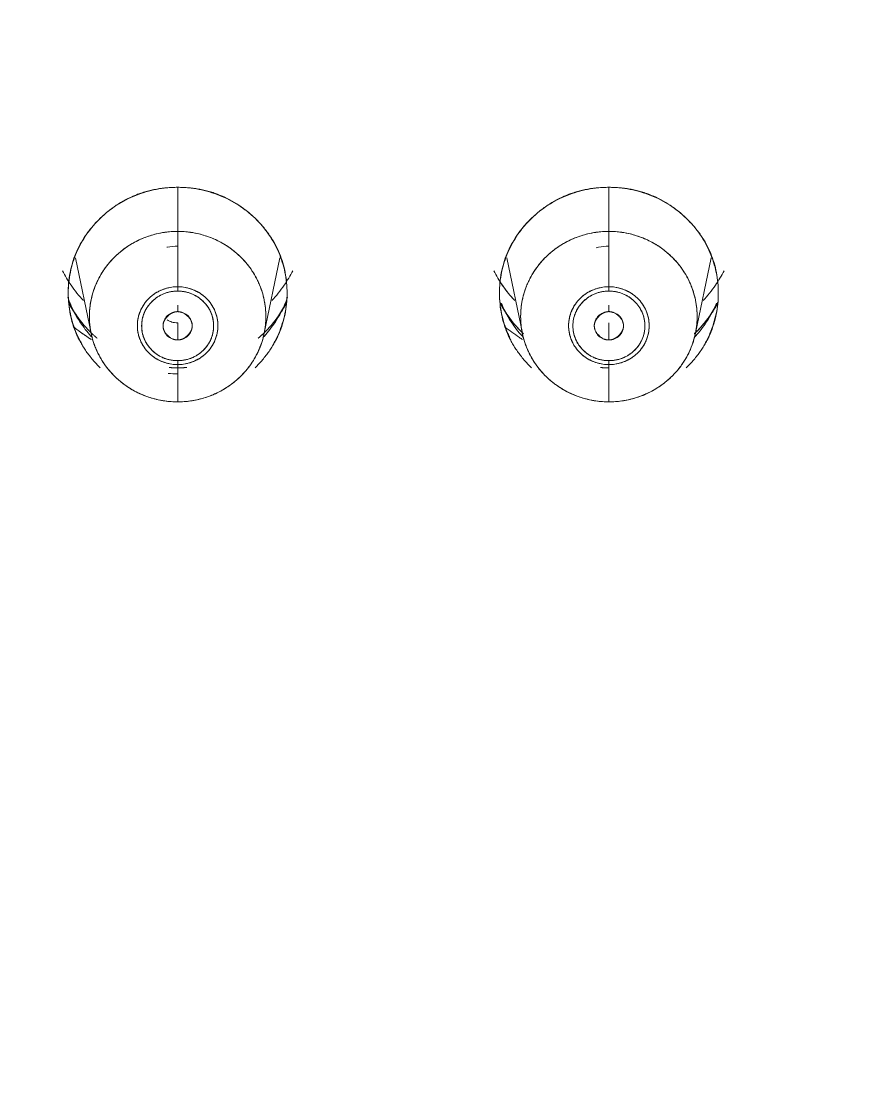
# Model space of a CAD drawing. Header units: inches. Extents: x 1105 to 1525, y -292 to 302.
# Drawn here: x 1185.51 to 1198.2, y -24.84 to -8.51 of the extents above; entities that cross this region are included whole.
import ezdxf

# ---------------------------------------------------------------- set-up
doc = ezdxf.new("R2010")
doc.units = ezdxf.units.IN
doc.header["$LTSCALE"] = 2.42
doc.header["$MEASUREMENT"] = 0
doc.layers.get('0').update_dxf_attribs({"linetype": 'CONTINUOUS'})

msp = doc.modelspace()

# ---------------------------------------------------------------- linework, layer by layer
at = {"linetype": 'Continuous', "lineweight": 18, "extrusion": (0, 1, 0)}
for p, q in [((1186.337, -12.125), (1186.576, -13.282)), ((1189.225, -13.282), (1189.464, -12.125)), ((1192.937, -12.125), (1193.176, -13.282)), ((1195.825, -13.282), (1196.064, -12.125)), ((1187.901, -13.121), (1187.901, -13.123)), ((1187.901, -13.123), (1187.901, -13.121)), ((1194.501, -13.121), (1194.501, -13.123)), ((1194.501, -13.123), (1194.501, -13.121))]:
    msp.add_line(p, q, dxfattribs=at)
at = {"linetype": 'Continuous', "lineweight": 18}
for points, degree, knots in [([(1195.817, 93.394), (1202.015, 94.846), (1208.388, 95.111), (1213.318, 95.316), (1218.223, 94.804), (1224.622, 94.135), (1230.757, 92.275), (1238.11, 90.045), (1244.729, 86.221), (1251.525, 82.295), (1257.155, 76.908), (1262.782, 71.525), (1266.914, 64.997), (1271.044, 58.472), (1273.44, 51.181), (1275.835, 43.891), (1276.356, 36.257), (1276.877, 28.632), (1275.497, 21.105), (1274.115, 13.574), (1270.908, 6.579), (1268.052, 0.347), (1263.883, -5.15), (1257.961, -12.96), (1249.886, -18.696), (1244.869, -22.26), (1239.241, -24.844)], 2, [0, 0, 0, 0.125, 0.125, 0.1875, 0.1875, 0.25, 0.25, 0.3125, 0.3125, 0.375, 0.375, 0.4375, 0.4375, 0.5, 0.5, 0.5625, 0.5625, 0.625, 0.625, 0.6875, 0.6875, 0.75, 0.75, 0.875, 0.875, 1, 1, 1]), ([(1239.241, -24.844), (1239.945, -24.521), (1241.272, -23.883), (1243.174, -22.889), (1245.001, -21.861), (1246.885, -20.721), (1248.901, -19.401), (1251.067, -17.862), (1253.381, -16.063), (1255.852, -13.947), (1258.478, -11.445), (1261.219, -8.502), (1263.993, -5.097), (1266.701, -1.233), (1269.256, 3.091), (1271.566, 7.863), (1273.516, 12.997), (1275.013, 18.357), (1276.016, 23.822), (1276.519, 29.339), (1276.519, 34.879), (1276.016, 40.4), (1275.013, 45.856), (1273.519, 51.206), (1271.546, 56.409), (1269.108, 61.424), (1266.224, 66.213), (1262.916, 70.741), (1259.21, 74.971), (1255.137, 78.868), (1250.725, 82.407), (1245.994, 85.568), (1241.004, 88.308), (1235.91, 90.561), (1230.9, 92.3), (1226.102, 93.564), (1221.565, 94.42), (1217.342, 94.931), (1213.501, 95.163), (1210.069, 95.186), (1207.014, 95.06), (1204.285, 94.831), (1201.84, 94.532), (1199.657, 94.187), (1197.676, 93.811), (1196.425, 93.537), (1195.817, 93.394)], 3, [0, 0, 0, 0, 0.012202, 0.023189, 0.033858, 0.045296, 0.057999, 0.071972, 0.087381, 0.104481, 0.123651, 0.145097, 0.168608, 0.193819, 0.220656, 0.249232, 0.279085, 0.309194, 0.339088, 0.368937, 0.398843, 0.428755, 0.458652, 0.488547, 0.518447, 0.548347, 0.57824, 0.608136, 0.638049, 0.667943, 0.697772, 0.727718, 0.757896, 0.787508, 0.81533, 0.841142, 0.865293, 0.887639, 0.907732, 0.925508, 0.941345, 0.955585, 0.96839, 0.979913, 0.990205, 1, 1, 1, 1]), ([(1195.887, 93.19), (1196.492, 93.332), (1197.738, 93.605), (1199.71, 93.979), (1201.883, 94.322), (1204.316, 94.62), (1207.033, 94.848), (1210.074, 94.973), (1213.49, 94.95), (1217.314, 94.719), (1221.518, 94.21), (1226.034, 93.358), (1230.81, 92.1), (1235.796, 90.369), (1240.867, 88.127), (1245.834, 85.4), (1250.543, 82.252), (1254.935, 78.73), (1258.989, 74.851), (1262.678, 70.64), (1265.971, 66.134), (1268.842, 61.366), (1271.269, 56.374), (1273.233, 51.195), (1274.72, 45.87), (1275.718, 40.438), (1276.219, 34.943), (1276.219, 29.429), (1275.719, 23.937), (1274.72, 18.497), (1273.23, 13.162), (1271.289, 8.051), (1268.99, 3.302), (1266.446, -1.003), (1263.75, -4.849), (1260.989, -8.238), (1258.26, -11.168), (1255.647, -13.658), (1253.187, -15.765), (1250.884, -17.555), (1248.728, -19.088), (1246.721, -20.401), (1244.846, -21.536), (1243.027, -22.56), (1241.133, -23.549), (1239.813, -24.184), (1239.113, -24.505)], 3, [0, 0, 0, 0, 0.009795, 0.020087, 0.03161, 0.044415, 0.058655, 0.074492, 0.092268, 0.112361, 0.134707, 0.158858, 0.18467, 0.212492, 0.242104, 0.272282, 0.302228, 0.332057, 0.361951, 0.391864, 0.42176, 0.451653, 0.481553, 0.511453, 0.541348, 0.571245, 0.601157, 0.631063, 0.660912, 0.690806, 0.720915, 0.750768, 0.779344, 0.806181, 0.831392, 0.854903, 0.876349, 0.895519, 0.912619, 0.928028, 0.942001, 0.954704, 0.966142, 0.976811, 0.987798, 1, 1, 1, 1]), ([(1238.926, -24.204), (1244.594, -21.601), (1249.636, -17.993), (1253.679, -15.099), (1257.214, -11.632), (1261.748, -7.184), (1265.281, -1.952), (1269.377, 4.114), (1271.926, 10.932), (1274.313, 17.314), (1275.221, 24.04), (1276.204, 31.32), (1275.41, 38.624), (1274.478, 47.195), (1271.171, 55.203), (1268.094, 62.655), (1263.166, 69.11), (1259.017, 74.545), (1253.753, 79.002), (1248.176, 83.723), (1241.629, 87.101), (1235.346, 90.344), (1228.485, 92.185), (1218.496, 94.865), (1208.135, 94.39), (1201.98, 94.108), (1195.989, 92.705)], 2, [0, 0, 0, 0.125, 0.125, 0.1875, 0.1875, 0.25, 0.25, 0.3125, 0.3125, 0.375, 0.375, 0.4375, 0.4375, 0.5, 0.5, 0.5625, 0.5625, 0.625, 0.625, 0.6875, 0.6875, 0.75, 0.75, 0.875, 0.875, 1, 1, 1]), ([(1195.989, 92.705), (1196.681, 92.867), (1198.001, 93.154), (1199.941, 93.514), (1201.848, 93.812), (1203.864, 94.068), (1206.081, 94.278), (1208.538, 94.424), (1211.258, 94.481), (1214.287, 94.415), (1217.665, 94.179), (1221.39, 93.718), (1225.413, 92.977), (1229.663, 91.91), (1234.077, 90.476), (1238.587, 88.642), (1243.083, 86.403), (1247.409, 83.81), (1251.422, 80.959), (1255.075, 77.927), (1258.424, 74.708), (1261.577, 71.202), (1264.604, 67.271), (1267.483, 62.819), (1270.107, 57.845), (1272.33, 52.456), (1274.036, 46.829), (1275.168, 41.173), (1275.735, 35.705), (1275.811, 30.574), (1275.491, 25.797), (1274.836, 21.258), (1273.845, 16.787), (1272.478, 12.274), (1270.697, 7.727), (1268.522, 3.274), (1266.041, -0.911), (1263.375, -4.71), (1260.618, -8.09), (1257.835, -11.072), (1255.092, -13.667), (1252.471, -15.879), (1250.029, -17.736), (1247.779, -19.294), (1245.71, -20.607), (1243.81, -21.721), (1242.074, -22.664), (1240.467, -23.48), (1239.433, -23.971), (1238.926, -24.204)], 3, [0, 0, 0, 0, 0.011269, 0.021419, 0.031278, 0.041852, 0.053605, 0.066538, 0.08081, 0.096678, 0.114498, 0.1344, 0.156117, 0.179301, 0.203861, 0.229789, 0.256714, 0.283873, 0.310306, 0.335514, 0.360061, 0.38505, 0.41157, 0.440282, 0.471001, 0.502948, 0.535235, 0.566974, 0.597228, 0.625207, 0.651, 0.675617, 0.700265, 0.725877, 0.752635, 0.779868, 0.806498, 0.831609, 0.855023, 0.876985, 0.897373, 0.915773, 0.93207, 0.946569, 0.959582, 0.971263, 0.981756, 0.991115, 1, 1, 1, 1]), ([(1183.16, -24.844), (1173.054, -20.203), (1165.122, -12.575), (1157.612, -5.352), (1152.851, 3.801), (1148.1, 12.935), (1146.579, 23.056), (1145.102, 32.89), (1146.829, 42.688), (1148.577, 52.61), (1153.437, 61.514), (1158.373, 70.556), (1166.012, 77.63), (1173.092, 84.183), (1181.872, 88.451), (1188.537, 91.69), (1195.817, 93.394)], 2, [0, 0, 0, 0.125, 0.125, 0.25, 0.25, 0.375, 0.375, 0.5, 0.5, 0.625, 0.625, 0.75, 0.75, 0.875, 0.875, 1, 1, 1]), ([(1195.817, 93.394), (1194.604, 93.111), (1192.161, 92.467), (1188.553, 91.294), (1184.946, 89.889), (1181.244, 88.191), (1177.326, 86.085), (1173.184, 83.461), (1169.003, 80.328), (1165, 76.776), (1161.318, 72.914), (1157.993, 68.788), (1155.031, 64.407), (1152.453, 59.802), (1150.289, 55.026), (1148.555, 50.141), (1147.254, 45.198), (1146.376, 40.219), (1145.911, 35.194), (1145.864, 30.105), (1146.249, 24.963), (1147.079, 19.816), (1148.354, 14.729), (1150.061, 9.758), (1152.188, 4.944), (1154.719, 0.32), (1157.639, -4.089), (1160.936, -8.26), (1164.57, -12.14), (1168.497, -15.693), (1172.779, -18.975), (1177.638, -22.093), (1181.216, -23.951), (1183.16, -24.844)], 3, [0, 0, 0, 0, 0.02331, 0.047285, 0.07108, 0.095945, 0.123802, 0.154795, 0.1884, 0.222556, 0.25624, 0.289837, 0.323579, 0.357347, 0.390978, 0.424296, 0.45713, 0.48953, 0.52189, 0.554616, 0.587855, 0.621501, 0.655267, 0.688982, 0.722689, 0.756391, 0.790045, 0.823824, 0.857771, 0.891138, 0.924242, 0.959792, 1, 1, 1, 1]), ([(1195.887, 93.19), (1194.269, 92.811), (1192.665, 92.372), (1189.498, 91.376), (1187.934, 90.819), (1184.855, 89.592), (1183.34, 88.921), (1180.368, 87.468), (1178.911, 86.687), (1176.063, 85.018), (1174.672, 84.131), (1171.966, 82.256), (1170.649, 81.268), (1168.1, 79.198), (1166.866, 78.116), (1164.488, 75.862), (1163.344, 74.692), (1161.153, 72.269), (1160.105, 71.017), (1158.113, 68.438), (1157.168, 67.112), (1155.387, 64.394), (1154.55, 63.001), (1152.99, 60.158), (1152.267, 58.708), (1150.938, 55.758), (1150.332, 54.258), (1149.241, 51.218), (1148.756, 49.678), (1147.91, 46.566), (1147.549, 44.995), (1146.953, 41.829), (1146.718, 40.235), (1146.376, 37.035), (1146.269, 35.429), (1146.182, 32.212), (1146.202, 30.603), (1146.372, 27.389), (1146.52, 25.786), (1146.944, 22.595), (1147.22, 21.007), (1147.897, 17.857), (1148.298, 16.294), (1149.223, 13.203), (1149.748, 11.675), (1150.916, 8.662), (1151.56, 7.178), (1152.965, 4.26), (1153.725, 2.828), (1155.357, 0.023), (1156.229, -1.349), (1158.08, -4.024), (1159.058, -5.327), (1161.116, -7.857), (1162.195, -9.084), (1164.448, -11.454), (1165.622, -12.597), (1168.057, -14.792), (1169.318, -15.845), (1171.92, -17.853), (1173.26, -18.809), (1176.014, -20.619), (1177.427, -21.473), (1179.594, -22.672), (1180.325, -23.059), (1181.8, -23.805), (1182.545, -24.164), (1183.297, -24.509)], 3, [0, 0, 0, 0, 0.03125, 0.03125, 0.0625, 0.0625, 0.09375, 0.09375, 0.125, 0.125, 0.15625, 0.15625, 0.1875, 0.1875, 0.21875, 0.21875, 0.25, 0.25, 0.28125, 0.28125, 0.3125, 0.3125, 0.34375, 0.34375, 0.375, 0.375, 0.40625, 0.40625, 0.4375, 0.4375, 0.46875, 0.46875, 0.5, 0.5, 0.53125, 0.53125, 0.5625, 0.5625, 0.59375, 0.59375, 0.625, 0.625, 0.65625, 0.65625, 0.6875, 0.6875, 0.71875, 0.71875, 0.75, 0.75, 0.78125, 0.78125, 0.8125, 0.8125, 0.84375, 0.84375, 0.875, 0.875, 0.90625, 0.90625, 0.9375, 0.9375, 0.96875, 0.96875, 0.984375, 0.984375, 1, 1, 1, 1]), ([(1183.289, -24.505), (1181.354, -23.617), (1177.792, -21.767), (1172.956, -18.664), (1168.694, -15.396), (1164.784, -11.86), (1161.167, -7.998), (1157.885, -3.846), (1154.979, 0.543), (1152.459, 5.146), (1150.342, 9.938), (1148.642, 14.885), (1147.374, 19.949), (1146.548, 25.073), (1146.164, 30.191), (1146.211, 35.257), (1146.674, 40.259), (1147.548, 45.215), (1148.843, 50.135), (1150.569, 54.998), (1152.723, 59.751), (1155.289, 64.335), (1158.238, 68.696), (1161.548, 72.803), (1165.213, 76.647), (1169.197, 80.184), (1173.359, 83.302), (1177.482, 85.914), (1181.382, 88.011), (1185.067, 89.7), (1188.657, 91.099), (1192.249, 92.266), (1194.68, 92.907), (1195.887, 93.19)], 3, [0, 0, 0, 0, 0.040208, 0.075758, 0.108862, 0.142229, 0.176176, 0.209955, 0.243609, 0.277311, 0.311018, 0.344733, 0.378499, 0.412145, 0.445384, 0.47811, 0.51047, 0.54287, 0.575704, 0.609022, 0.642653, 0.676421, 0.710163, 0.74376, 0.777444, 0.8116, 0.845205, 0.876198, 0.904055, 0.92892, 0.952715, 0.97669, 1, 1, 1, 1]), ([(1195.942, 92.944), (1195.278, 92.788), (1193.932, 92.452), (1191.85, 91.861), (1189.626, 91.148), (1187.206, 90.273), (1184.57, 89.197), (1181.68, 87.861), (1178.509, 86.193), (1175.108, 84.144), (1171.604, 81.714), (1168.128, 78.936), (1164.76, 75.832), (1161.565, 72.424), (1158.626, 68.779), (1156.017, 64.998), (1153.763, 61.162), (1151.828, 57.263), (1150.148, 53.183), (1148.696, 48.764), (1147.526, 43.952), (1146.74, 38.894), (1146.394, 33.871), (1146.456, 29.107), (1146.854, 24.645), (1147.546, 20.374), (1148.538, 16.159), (1149.858, 11.935), (1151.527, 7.71), (1153.556, 3.523), (1155.953, -0.594), (1158.733, -4.617), (1161.903, -8.507), (1165.434, -12.192), (1169.312, -15.634), (1173.576, -18.842), (1178.27, -21.793), (1181.643, -23.525), (1183.389, -24.327)], 3, [0, 0, 0, 0, 0.012877, 0.026182, 0.040866, 0.057017, 0.074851, 0.094746, 0.117357, 0.142822, 0.1702, 0.198546, 0.22774, 0.257817, 0.288122, 0.317765, 0.346344, 0.374075, 0.40202, 0.431901, 0.46441, 0.498312, 0.531537, 0.562478, 0.591123, 0.618801, 0.646723, 0.67536, 0.704779, 0.734836, 0.765433, 0.796801, 0.829058, 0.861893, 0.894616, 0.928155, 0.963584, 1, 1, 1, 1]), ([(1183.475, -24.204), (1181.734, -23.404), (1178.372, -21.678), (1173.692, -18.736), (1169.441, -15.537), (1165.576, -12.106), (1162.055, -8.433), (1158.895, -4.554), (1156.123, -0.544), (1153.734, 3.56), (1151.711, 7.734), (1150.047, 11.946), (1148.731, 16.157), (1147.742, 20.36), (1147.053, 24.618), (1146.656, 29.066), (1146.594, 33.815), (1146.939, 38.822), (1147.722, 43.865), (1148.889, 48.662), (1150.336, 53.068), (1152.011, 57.135), (1153.94, 61.022), (1156.188, 64.846), (1158.788, 68.615), (1161.718, 72.249), (1164.903, 75.646), (1168.261, 78.741), (1171.726, 81.511), (1175.219, 83.933), (1178.61, 85.976), (1181.771, 87.638), (1184.652, 88.97), (1187.28, 90.043), (1189.693, 90.915), (1191.91, 91.625), (1193.986, 92.214), (1195.327, 92.55), (1195.989, 92.705)], 3, [0, 0, 0, 0, 0.036416, 0.071845, 0.105384, 0.138107, 0.170942, 0.203199, 0.234567, 0.265164, 0.295221, 0.32464, 0.353277, 0.381199, 0.408877, 0.437522, 0.468463, 0.501688, 0.53559, 0.568099, 0.59798, 0.625925, 0.653656, 0.682235, 0.711878, 0.742183, 0.77226, 0.801454, 0.8298, 0.857178, 0.882643, 0.905254, 0.925149, 0.942983, 0.959134, 0.973818, 0.987123, 1, 1, 1, 1]), ([(1195.989, 92.705), (1190.909, 91.516), (1186.093, 89.553), (1178.41, 86.421), (1171.798, 81.502), (1163.367, 75.231), (1157.464, 66.671), (1151.741, 58.371), (1148.987, 48.775), (1147.391, 43.216), (1146.878, 37.49), (1146.396, 32.1), (1146.878, 26.727), (1147.761, 16.884), (1151.751, 7.786), (1153.875, 2.943), (1156.81, -1.487), (1159.909, -6.167), (1163.819, -10.247), (1167.839, -14.442), (1172.559, -17.845), (1177.695, -21.549), (1183.475, -24.204)], 2, [0, 0, 0, 0.125, 0.125, 0.25, 0.25, 0.375, 0.375, 0.5, 0.5, 0.5625, 0.5625, 0.625, 0.625, 0.75, 0.75, 0.8125, 0.8125, 0.875, 0.875, 0.9375, 0.9375, 1, 1, 1]), ([(1187.901, -11.047), (1187.791, -11.047), (1187.681, -11.058), (1187.466, -11.099), (1187.361, -11.13), (1187.158, -11.211), (1187.061, -11.261), (1186.879, -11.379), (1186.794, -11.446), (1186.639, -11.596), (1186.569, -11.678), (1186.447, -11.854), (1186.396, -11.948), (1186.312, -12.143), (1186.28, -12.245), (1186.237, -12.453), (1186.226, -12.559), (1186.226, -12.77), (1186.237, -12.876), (1186.28, -13.084), (1186.312, -13.186), (1186.377, -13.338), (1186.404, -13.392), (1186.434, -13.444)], 3, [0, 0, 0, 0, 0.094677, 0.094677, 0.189354, 0.189354, 0.28403, 0.28403, 0.378707, 0.378707, 0.473384, 0.473384, 0.568061, 0.568061, 0.662738, 0.662738, 0.757414, 0.757414, 0.852091, 0.852091, 0.946768, 0.946768, 1, 1, 1, 1]), ([(1186.716, -13.808), (1186.226, -13.335), (1186.226, -11.995), (1187.206, -11.047), (1187.901, -11.047)], 2, [0, 0, 0, 0.333319, 0.66666, 1, 1, 1]), ([(1189.367, -13.444), (1189.397, -13.392), (1189.424, -13.338), (1189.489, -13.186), (1189.521, -13.084), (1189.564, -12.876), (1189.575, -12.77), (1189.575, -12.559), (1189.564, -12.453), (1189.521, -12.245), (1189.489, -12.143), (1189.406, -11.948), (1189.354, -11.854), (1189.232, -11.678), (1189.162, -11.596), (1189.007, -11.446), (1188.922, -11.379), (1188.74, -11.261), (1188.643, -11.211), (1188.44, -11.13), (1188.335, -11.099), (1188.12, -11.058), (1188.01, -11.047), (1187.901, -11.047)], 3, [0, 0, 0, 0, 0.053232, 0.053232, 0.147909, 0.147909, 0.242586, 0.242586, 0.337262, 0.337262, 0.431939, 0.431939, 0.526616, 0.526616, 0.621293, 0.621293, 0.71597, 0.71597, 0.810646, 0.810646, 0.905323, 0.905323, 1, 1, 1, 1]), ([(1187.901, -11.047), (1188.594, -11.047), (1189.575, -11.994), (1189.575, -13.334), (1189.085, -13.808)], 2, [0, 0, 0, 0.33334, 0.666681, 1, 1, 1]), ([(1194.501, -11.047), (1194.391, -11.047), (1194.281, -11.058), (1194.066, -11.099), (1193.961, -11.13), (1193.758, -11.211), (1193.661, -11.261), (1193.479, -11.379), (1193.394, -11.446), (1193.239, -11.596), (1193.169, -11.678), (1193.047, -11.854), (1192.996, -11.948), (1192.912, -12.143), (1192.88, -12.245), (1192.837, -12.453), (1192.826, -12.559), (1192.826, -12.77), (1192.837, -12.876), (1192.88, -13.084), (1192.912, -13.186), (1192.964, -13.308), (1192.975, -13.332), (1192.987, -13.356)], 3, [0, 0, 0, 0, 0.097575, 0.097575, 0.195151, 0.195151, 0.292726, 0.292726, 0.390301, 0.390301, 0.487876, 0.487876, 0.585452, 0.585452, 0.683027, 0.683027, 0.780602, 0.780602, 0.878177, 0.878177, 0.975753, 0.975753, 1, 1, 1, 1]), ([(1193.316, -13.808), (1192.826, -13.335), (1192.826, -11.995), (1193.806, -11.047), (1194.501, -11.047)], 2, [0, 0, 0, 0.333319, 0.66666, 1, 1, 1]), ([(1195.967, -13.444), (1195.997, -13.392), (1196.024, -13.338), (1196.089, -13.186), (1196.121, -13.084), (1196.164, -12.876), (1196.175, -12.77), (1196.175, -12.559), (1196.164, -12.453), (1196.121, -12.245), (1196.089, -12.143), (1196.006, -11.948), (1195.954, -11.854), (1195.832, -11.678), (1195.762, -11.596), (1195.607, -11.446), (1195.522, -11.379), (1195.34, -11.261), (1195.243, -11.211), (1195.04, -11.13), (1194.935, -11.099), (1194.72, -11.058), (1194.61, -11.047), (1194.501, -11.047)], 3, [0, 0, 0, 0, 0.053232, 0.053232, 0.147909, 0.147909, 0.242586, 0.242586, 0.337262, 0.337262, 0.431939, 0.431939, 0.526616, 0.526616, 0.621293, 0.621293, 0.71597, 0.71597, 0.810646, 0.810646, 0.905323, 0.905323, 1, 1, 1, 1]), ([(1194.501, -11.047), (1195.194, -11.047), (1196.175, -11.994), (1196.175, -13.334), (1195.685, -13.808)], 2, [0, 0, 0, 0.33334, 0.666681, 1, 1, 1]), ([(1187.901, -14.331), (1187.812, -14.331), (1187.724, -14.323), (1187.55, -14.289), (1187.465, -14.265), (1187.302, -14.199), (1187.224, -14.159), (1187.077, -14.064), (1187.008, -14.009), (1186.883, -13.889), (1186.827, -13.822), (1186.728, -13.68), (1186.686, -13.605), (1186.619, -13.447), (1186.593, -13.365), (1186.558, -13.197), (1186.55, -13.112), (1186.55, -12.941), (1186.558, -12.856), (1186.593, -12.688), (1186.619, -12.606), (1186.686, -12.448), (1186.728, -12.373), (1186.827, -12.231), (1186.883, -12.164), (1187.008, -12.044), (1187.077, -11.989), (1187.224, -11.894), (1187.302, -11.854), (1187.465, -11.788), (1187.55, -11.763), (1187.724, -11.73), (1187.812, -11.722), (1187.901, -11.722)], 3, [0, 0, 0, 0, 0.0625, 0.0625, 0.125, 0.125, 0.1875, 0.1875, 0.25, 0.25, 0.3125, 0.3125, 0.375, 0.375, 0.4375, 0.4375, 0.5, 0.5, 0.5625, 0.5625, 0.625, 0.625, 0.6875, 0.6875, 0.75, 0.75, 0.8125, 0.8125, 0.875, 0.875, 0.9375, 0.9375, 1, 1, 1, 1]), ([(1187.901, -11.722), (1187.989, -11.722), (1188.077, -11.73), (1188.251, -11.763), (1188.336, -11.788), (1188.499, -11.854), (1188.577, -11.894), (1188.724, -11.989), (1188.793, -12.044), (1188.918, -12.164), (1188.975, -12.231), (1189.073, -12.373), (1189.115, -12.448), (1189.182, -12.606), (1189.208, -12.688), (1189.243, -12.856), (1189.251, -12.941), (1189.251, -13.112), (1189.243, -13.197), (1189.208, -13.365), (1189.182, -13.447), (1189.115, -13.605), (1189.073, -13.68), (1188.975, -13.822), (1188.918, -13.889), (1188.793, -14.009), (1188.724, -14.064), (1188.577, -14.159), (1188.499, -14.199), (1188.336, -14.265), (1188.251, -14.289), (1188.077, -14.323), (1187.989, -14.331), (1187.901, -14.331)], 3, [0, 0, 0, 0, 0.0625, 0.0625, 0.125, 0.125, 0.1875, 0.1875, 0.25, 0.25, 0.3125, 0.3125, 0.375, 0.375, 0.4375, 0.4375, 0.5, 0.5, 0.5625, 0.5625, 0.625, 0.625, 0.6875, 0.6875, 0.75, 0.75, 0.8125, 0.8125, 0.875, 0.875, 0.9375, 0.9375, 1, 1, 1, 1]), ([(1194.501, -14.331), (1194.412, -14.331), (1194.324, -14.323), (1194.15, -14.289), (1194.065, -14.265), (1193.902, -14.199), (1193.824, -14.159), (1193.677, -14.064), (1193.608, -14.009), (1193.483, -13.889), (1193.427, -13.822), (1193.328, -13.68), (1193.286, -13.605), (1193.219, -13.447), (1193.193, -13.365), (1193.158, -13.197), (1193.15, -13.112), (1193.15, -12.941), (1193.158, -12.856), (1193.193, -12.688), (1193.219, -12.606), (1193.286, -12.448), (1193.328, -12.373), (1193.427, -12.231), (1193.483, -12.164), (1193.608, -12.044), (1193.677, -11.989), (1193.824, -11.894), (1193.902, -11.854), (1194.065, -11.788), (1194.15, -11.763), (1194.324, -11.73), (1194.412, -11.722), (1194.501, -11.722)], 3, [0, 0, 0, 0, 0.0625, 0.0625, 0.125, 0.125, 0.1875, 0.1875, 0.25, 0.25, 0.3125, 0.3125, 0.375, 0.375, 0.4375, 0.4375, 0.5, 0.5, 0.5625, 0.5625, 0.625, 0.625, 0.6875, 0.6875, 0.75, 0.75, 0.8125, 0.8125, 0.875, 0.875, 0.9375, 0.9375, 1, 1, 1, 1]), ([(1194.501, -11.722), (1194.589, -11.722), (1194.677, -11.73), (1194.851, -11.763), (1194.936, -11.788), (1195.099, -11.854), (1195.177, -11.894), (1195.324, -11.989), (1195.393, -12.044), (1195.518, -12.164), (1195.575, -12.231), (1195.673, -12.373), (1195.715, -12.448), (1195.782, -12.606), (1195.808, -12.688), (1195.843, -12.856), (1195.851, -12.941), (1195.851, -13.112), (1195.843, -13.197), (1195.808, -13.365), (1195.782, -13.447), (1195.715, -13.605), (1195.673, -13.68), (1195.575, -13.822), (1195.518, -13.889), (1195.393, -14.009), (1195.324, -14.064), (1195.177, -14.159), (1195.099, -14.199), (1194.936, -14.265), (1194.851, -14.289), (1194.677, -14.323), (1194.589, -14.331), (1194.501, -14.331)], 3, [0, 0, 0, 0, 0.0625, 0.0625, 0.125, 0.125, 0.1875, 0.1875, 0.25, 0.25, 0.3125, 0.3125, 0.375, 0.375, 0.4375, 0.4375, 0.5, 0.5, 0.5625, 0.5625, 0.625, 0.625, 0.6875, 0.6875, 0.75, 0.75, 0.8125, 0.8125, 0.875, 0.875, 0.9375, 0.9375, 1, 1, 1, 1]), ([(1187.734, -11.965), (1187.737, -11.965), (1187.74, -11.964), (1187.795, -11.954), (1187.848, -11.948), (1187.901, -11.948)], 3, [0, 0, 0, 0, 0.050105, 0.050105, 1, 1, 1, 1]), ([(1194.308, -11.971), (1194.319, -11.968), (1194.331, -11.966), (1194.395, -11.954), (1194.448, -11.948), (1194.501, -11.948)], 3, [0, 0, 0, 0, 0.182673, 0.182673, 1, 1, 1, 1]), ([(1186.138, -12.325), (1186.177, -12.401), (1186.221, -12.475), (1186.327, -12.628), (1186.39, -12.707), (1186.46, -12.78)], 3, [0, 0, 0, 0, 0.461241, 0.461241, 1, 1, 1, 1]), ([(1186.46, -12.78), (1186.39, -12.707), (1186.327, -12.628), (1186.221, -12.475), (1186.177, -12.401), (1186.138, -12.325)], 3, [0, 0, 0, 0, 0.538758, 0.538758, 1, 1, 1, 1]), ([(1189.341, -12.78), (1189.411, -12.707), (1189.474, -12.628), (1189.58, -12.475), (1189.624, -12.401), (1189.663, -12.325)], 3, [0, 0, 0, 0, 0.538758, 0.538758, 1, 1, 1, 1]), ([(1189.663, -12.325), (1189.624, -12.401), (1189.58, -12.475), (1189.474, -12.628), (1189.411, -12.707), (1189.341, -12.78)], 3, [0, 0, 0, 0, 0.461241, 0.461241, 1, 1, 1, 1]), ([(1192.738, -12.325), (1192.777, -12.401), (1192.821, -12.475), (1192.917, -12.615), (1192.97, -12.681), (1193.026, -12.743)], 3, [0, 0, 0, 0, 0.506089, 0.506089, 1, 1, 1, 1]), ([(1193.06, -12.78), (1192.99, -12.707), (1192.927, -12.628), (1192.821, -12.475), (1192.777, -12.401), (1192.738, -12.325)], 3, [0, 0, 0, 0, 0.538758, 0.538758, 1, 1, 1, 1]), ([(1195.941, -12.78), (1196.011, -12.707), (1196.074, -12.628), (1196.18, -12.475), (1196.224, -12.401), (1196.263, -12.325)], 3, [0, 0, 0, 0, 0.538758, 0.538758, 1, 1, 1, 1]), ([(1196.263, -12.325), (1196.224, -12.401), (1196.18, -12.475), (1196.074, -12.628), (1196.011, -12.707), (1195.941, -12.78)], 3, [0, 0, 0, 0, 0.461241, 0.461241, 1, 1, 1, 1]), ([(1187.901, -12.569), (1187.86, -12.569), (1187.82, -12.573), (1187.741, -12.588), (1187.702, -12.6), (1187.627, -12.63), (1187.591, -12.648), (1187.524, -12.691), (1187.493, -12.716), (1187.436, -12.771), (1187.41, -12.802), (1187.365, -12.867), (1187.346, -12.901), (1187.315, -12.973), (1187.304, -13.011), (1187.288, -13.087), (1187.284, -13.126), (1187.284, -13.204), (1187.288, -13.243), (1187.304, -13.32), (1187.315, -13.357), (1187.346, -13.429), (1187.365, -13.464), (1187.41, -13.528), (1187.436, -13.559), (1187.493, -13.614), (1187.524, -13.639), (1187.591, -13.682), (1187.627, -13.7), (1187.702, -13.73), (1187.741, -13.742), (1187.82, -13.757), (1187.86, -13.761), (1187.901, -13.761)], 3, [0, 0, 0, 0, 0.0625, 0.0625, 0.125, 0.125, 0.1875, 0.1875, 0.25, 0.25, 0.3125, 0.3125, 0.375, 0.375, 0.4375, 0.4375, 0.5, 0.5, 0.5625, 0.5625, 0.625, 0.625, 0.6875, 0.6875, 0.75, 0.75, 0.8125, 0.8125, 0.875, 0.875, 0.9375, 0.9375, 1, 1, 1, 1]), ([(1187.901, -13.761), (1187.941, -13.761), (1187.981, -13.757), (1188.06, -13.742), (1188.099, -13.73), (1188.174, -13.7), (1188.21, -13.682), (1188.277, -13.639), (1188.308, -13.614), (1188.365, -13.559), (1188.391, -13.528), (1188.436, -13.464), (1188.455, -13.429), (1188.486, -13.357), (1188.497, -13.32), (1188.513, -13.243), (1188.517, -13.204), (1188.517, -13.126), (1188.513, -13.087), (1188.497, -13.011), (1188.486, -12.973), (1188.455, -12.901), (1188.436, -12.867), (1188.391, -12.802), (1188.365, -12.771), (1188.308, -12.716), (1188.277, -12.691), (1188.21, -12.648), (1188.174, -12.63), (1188.099, -12.6), (1188.06, -12.588), (1187.981, -12.573), (1187.941, -12.569), (1187.901, -12.569)], 3, [0, 0, 0, 0, 0.0625, 0.0625, 0.125, 0.125, 0.1875, 0.1875, 0.25, 0.25, 0.3125, 0.3125, 0.375, 0.375, 0.4375, 0.4375, 0.5, 0.5, 0.5625, 0.5625, 0.625, 0.625, 0.6875, 0.6875, 0.75, 0.75, 0.8125, 0.8125, 0.875, 0.875, 0.9375, 0.9375, 1, 1, 1, 1]), ([(1194.501, -12.569), (1194.46, -12.569), (1194.42, -12.573), (1194.341, -12.588), (1194.302, -12.6), (1194.227, -12.63), (1194.191, -12.648), (1194.124, -12.691), (1194.093, -12.716), (1194.036, -12.771), (1194.01, -12.802), (1193.965, -12.867), (1193.946, -12.901), (1193.915, -12.973), (1193.904, -13.011), (1193.888, -13.087), (1193.884, -13.126), (1193.884, -13.204), (1193.888, -13.243), (1193.904, -13.32), (1193.915, -13.357), (1193.946, -13.429), (1193.965, -13.464), (1194.01, -13.528), (1194.036, -13.559), (1194.093, -13.614), (1194.124, -13.639), (1194.191, -13.682), (1194.227, -13.7), (1194.302, -13.73), (1194.341, -13.742), (1194.42, -13.757), (1194.46, -13.761), (1194.501, -13.761)], 3, [0, 0, 0, 0, 0.0625, 0.0625, 0.125, 0.125, 0.1875, 0.1875, 0.25, 0.25, 0.3125, 0.3125, 0.375, 0.375, 0.4375, 0.4375, 0.5, 0.5, 0.5625, 0.5625, 0.625, 0.625, 0.6875, 0.6875, 0.75, 0.75, 0.8125, 0.8125, 0.875, 0.875, 0.9375, 0.9375, 1, 1, 1, 1]), ([(1194.501, -13.761), (1194.541, -13.761), (1194.581, -13.757), (1194.66, -13.742), (1194.699, -13.73), (1194.774, -13.7), (1194.81, -13.682), (1194.877, -13.639), (1194.908, -13.614), (1194.965, -13.559), (1194.991, -13.528), (1195.036, -13.464), (1195.055, -13.429), (1195.086, -13.357), (1195.097, -13.32), (1195.113, -13.243), (1195.117, -13.204), (1195.117, -13.126), (1195.113, -13.087), (1195.097, -13.011), (1195.086, -12.973), (1195.055, -12.901), (1195.036, -12.867), (1194.991, -12.802), (1194.965, -12.771), (1194.908, -12.716), (1194.877, -12.691), (1194.81, -12.648), (1194.774, -12.63), (1194.699, -12.6), (1194.66, -12.588), (1194.581, -12.573), (1194.541, -12.569), (1194.501, -12.569)], 3, [0, 0, 0, 0, 0.0625, 0.0625, 0.125, 0.125, 0.1875, 0.1875, 0.25, 0.25, 0.3125, 0.3125, 0.375, 0.375, 0.4375, 0.4375, 0.5, 0.5, 0.5625, 0.5625, 0.625, 0.625, 0.6875, 0.6875, 0.75, 0.75, 0.8125, 0.8125, 0.875, 0.875, 0.9375, 0.9375, 1, 1, 1, 1]), ([(1186.221, -12.732), (1186.234, -12.77), (1186.249, -12.809), (1186.309, -12.95), (1186.364, -13.049), (1186.479, -13.214), (1186.535, -13.283), (1186.596, -13.348)], 3, [0, 0, 0, 0, 0.169523, 0.169523, 0.635887, 0.635887, 1, 1, 1, 1]), ([(1187.901, -13.7), (1187.864, -13.7), (1187.828, -13.697), (1187.758, -13.683), (1187.723, -13.673), (1187.656, -13.646), (1187.624, -13.63), (1187.565, -13.591), (1187.537, -13.569), (1187.486, -13.52), (1187.463, -13.493), (1187.423, -13.435), (1187.405, -13.404), (1187.378, -13.339), (1187.367, -13.306), (1187.353, -13.238), (1187.35, -13.203), (1187.35, -13.133), (1187.353, -13.098), (1187.367, -13.03), (1187.378, -12.997), (1187.405, -12.932), (1187.423, -12.901), (1187.463, -12.843), (1187.486, -12.816), (1187.537, -12.767), (1187.565, -12.745), (1187.624, -12.706), (1187.656, -12.69), (1187.723, -12.663), (1187.758, -12.653), (1187.828, -12.639), (1187.864, -12.636), (1187.901, -12.636)], 3, [0, 0, 0, 0, 0.0625, 0.0625, 0.125, 0.125, 0.1875, 0.1875, 0.25, 0.25, 0.3125, 0.3125, 0.375, 0.375, 0.4375, 0.4375, 0.5, 0.5, 0.5625, 0.5625, 0.625, 0.625, 0.6875, 0.6875, 0.75, 0.75, 0.8125, 0.8125, 0.875, 0.875, 0.9375, 0.9375, 1, 1, 1, 1]), ([(1187.901, -12.636), (1187.937, -12.636), (1187.973, -12.639), (1188.043, -12.653), (1188.078, -12.663), (1188.145, -12.69), (1188.177, -12.706), (1188.236, -12.745), (1188.264, -12.767), (1188.315, -12.816), (1188.338, -12.843), (1188.378, -12.901), (1188.396, -12.932), (1188.423, -12.997), (1188.434, -13.03), (1188.448, -13.098), (1188.451, -13.133), (1188.451, -13.203), (1188.448, -13.238), (1188.434, -13.306), (1188.423, -13.339), (1188.396, -13.404), (1188.378, -13.435), (1188.338, -13.493), (1188.315, -13.52), (1188.264, -13.569), (1188.236, -13.591), (1188.177, -13.63), (1188.145, -13.646), (1188.078, -13.673), (1188.043, -13.683), (1187.973, -13.697), (1187.937, -13.7), (1187.901, -13.7)], 3, [0, 0, 0, 0, 0.0625, 0.0625, 0.125, 0.125, 0.1875, 0.1875, 0.25, 0.25, 0.3125, 0.3125, 0.375, 0.375, 0.4375, 0.4375, 0.5, 0.5, 0.5625, 0.5625, 0.625, 0.625, 0.6875, 0.6875, 0.75, 0.75, 0.8125, 0.8125, 0.875, 0.875, 0.9375, 0.9375, 1, 1, 1, 1]), ([(1189.205, -13.348), (1189.266, -13.283), (1189.322, -13.214), (1189.437, -13.049), (1189.492, -12.95), (1189.552, -12.809), (1189.567, -12.77), (1189.58, -12.732)], 3, [0, 0, 0, 0, 0.364114, 0.364114, 0.830477, 0.830477, 1, 1, 1, 1]), ([(1194.501, -13.7), (1194.464, -13.7), (1194.428, -13.697), (1194.358, -13.683), (1194.323, -13.673), (1194.256, -13.646), (1194.224, -13.63), (1194.165, -13.591), (1194.137, -13.569), (1194.086, -13.52), (1194.063, -13.493), (1194.023, -13.435), (1194.005, -13.404), (1193.978, -13.339), (1193.967, -13.306), (1193.953, -13.238), (1193.95, -13.203), (1193.95, -13.133), (1193.953, -13.098), (1193.967, -13.03), (1193.978, -12.997), (1194.005, -12.932), (1194.023, -12.901), (1194.063, -12.843), (1194.086, -12.816), (1194.137, -12.767), (1194.165, -12.745), (1194.224, -12.706), (1194.256, -12.69), (1194.323, -12.663), (1194.358, -12.653), (1194.428, -12.639), (1194.464, -12.636), (1194.501, -12.636)], 3, [0, 0, 0, 0, 0.0625, 0.0625, 0.125, 0.125, 0.1875, 0.1875, 0.25, 0.25, 0.3125, 0.3125, 0.375, 0.375, 0.4375, 0.4375, 0.5, 0.5, 0.5625, 0.5625, 0.625, 0.625, 0.6875, 0.6875, 0.75, 0.75, 0.8125, 0.8125, 0.875, 0.875, 0.9375, 0.9375, 1, 1, 1, 1]), ([(1194.501, -12.636), (1194.537, -12.636), (1194.573, -12.639), (1194.643, -12.653), (1194.678, -12.663), (1194.745, -12.69), (1194.777, -12.706), (1194.836, -12.745), (1194.864, -12.767), (1194.915, -12.816), (1194.938, -12.843), (1194.978, -12.901), (1194.996, -12.932), (1195.023, -12.997), (1195.034, -13.03), (1195.048, -13.098), (1195.051, -13.133), (1195.051, -13.203), (1195.048, -13.238), (1195.034, -13.306), (1195.023, -13.339), (1194.996, -13.404), (1194.978, -13.435), (1194.938, -13.493), (1194.915, -13.52), (1194.864, -13.569), (1194.836, -13.591), (1194.777, -13.63), (1194.745, -13.646), (1194.678, -13.673), (1194.643, -13.683), (1194.573, -13.697), (1194.537, -13.7), (1194.501, -13.7)], 3, [0, 0, 0, 0, 0.0625, 0.0625, 0.125, 0.125, 0.1875, 0.1875, 0.25, 0.25, 0.3125, 0.3125, 0.375, 0.375, 0.4375, 0.4375, 0.5, 0.5, 0.5625, 0.5625, 0.625, 0.625, 0.6875, 0.6875, 0.75, 0.75, 0.8125, 0.8125, 0.875, 0.875, 0.9375, 0.9375, 1, 1, 1, 1]), ([(1186.235, -12.808), (1186.271, -12.879), (1186.312, -12.947), (1186.425, -13.111), (1186.503, -13.202), (1186.591, -13.287), (1186.593, -13.289), (1186.595, -13.291)], 3, [0, 0, 0, 0, 0.396762, 0.396762, 0.98543, 0.98543, 1, 1, 1, 1]), ([(1186.668, -13.357), (1186.627, -13.322), (1186.37, -13.074), (1186.239, -12.827)], 2, [0, 0, 0, 0.151001, 1, 1, 1]), ([(1186.596, -13.348), (1186.535, -13.283), (1186.479, -13.214), (1186.364, -13.049), (1186.309, -12.95), (1186.26, -12.833), (1186.254, -12.82), (1186.249, -12.807)], 3, [0, 0, 0, 0, 0.409359, 0.409359, 0.933675, 0.933675, 1, 1, 1, 1]), ([(1189.133, -13.357), (1189.16, -13.334), (1189.187, -13.31), (1189.298, -13.202), (1189.376, -13.111), (1189.488, -12.948), (1189.529, -12.88), (1189.565, -12.81)], 3, [0, 0, 0, 0, 0.152359, 0.152359, 0.661071, 0.661071, 1, 1, 1, 1]), ([(1189.562, -12.826), (1189.432, -13.073), (1189.174, -13.322), (1189.133, -13.357)], 2, [0, 0, 0, 0.848769, 1, 1, 1]), ([(1189.547, -12.818), (1189.544, -12.828), (1189.54, -12.837), (1189.492, -12.95), (1189.437, -13.049), (1189.322, -13.214), (1189.266, -13.283), (1189.205, -13.348)], 3, [0, 0, 0, 0, 0.047728, 0.047728, 0.582487, 0.582487, 1, 1, 1, 1]), ([(1192.835, -12.808), (1192.871, -12.879), (1192.912, -12.947), (1193.025, -13.111), (1193.103, -13.202), (1193.191, -13.287), (1193.193, -13.289), (1193.195, -13.291)], 3, [0, 0, 0, 0, 0.396762, 0.396762, 0.98543, 0.98543, 1, 1, 1, 1]), ([(1193.195, -13.291), (1193.192, -13.288), (1192.97, -13.074), (1192.839, -12.827)], 2, [0, 0, 0, 0.014518, 1, 1, 1]), ([(1192.854, -12.819), (1192.857, -12.828), (1192.861, -12.837), (1192.909, -12.95), (1192.964, -13.049), (1193.078, -13.214), (1193.134, -13.282), (1193.194, -13.346)], 3, [0, 0, 0, 0, 0.047306, 0.047306, 0.584868, 0.584868, 1, 1, 1, 1]), ([(1193.194, -13.346), (1193.134, -13.282), (1193.078, -13.214), (1192.964, -13.049), (1192.909, -12.95), (1192.861, -12.837), (1192.857, -12.828), (1192.854, -12.819)], 3, [0, 0, 0, 0, 0.415133, 0.415133, 0.952695, 0.952695, 1, 1, 1, 1]), ([(1196.162, -12.826), (1196.032, -13.073), (1195.809, -13.288), (1195.806, -13.291)], 2, [0, 0, 0, 0.985469, 1, 1, 1]), ([(1195.806, -13.291), (1195.808, -13.289), (1195.81, -13.287), (1195.898, -13.202), (1195.976, -13.111), (1196.088, -12.948), (1196.129, -12.88), (1196.165, -12.81)], 3, [0, 0, 0, 0, 0.014636, 0.014636, 0.606002, 0.606002, 1, 1, 1, 1]), ([(1195.807, -13.346), (1195.867, -13.282), (1195.923, -13.214), (1196.037, -13.049), (1196.092, -12.95), (1196.14, -12.837), (1196.144, -12.828), (1196.147, -12.818)], 3, [0, 0, 0, 0, 0.414854, 0.414854, 0.952055, 0.952055, 1, 1, 1, 1]), ([(1196.147, -12.818), (1196.144, -12.828), (1196.14, -12.837), (1196.092, -12.95), (1196.037, -13.049), (1195.923, -13.214), (1195.867, -13.282), (1195.807, -13.346)], 3, [0, 0, 0, 0, 0.047946, 0.047946, 0.585147, 0.585147, 1, 1, 1, 1]), ([(1187.901, -12.95), (1187.871, -12.951), (1187.842, -12.957), (1187.787, -12.979), (1187.763, -12.995), (1187.721, -13.035), (1187.705, -13.059), (1187.682, -13.112), (1187.677, -13.14), (1187.677, -13.196), (1187.683, -13.224), (1187.705, -13.276), (1187.722, -13.3), (1187.763, -13.34), (1187.788, -13.356), (1187.842, -13.378), (1187.871, -13.383), (1187.901, -13.384)], 3, [0, 0, 0, 0, 0.125, 0.125, 0.25, 0.25, 0.375, 0.375, 0.5, 0.5, 0.625, 0.625, 0.75, 0.75, 0.875, 0.875, 1, 1, 1, 1]), ([(1187.901, -13.384), (1187.82, -13.383), (1187.678, -13.249), (1187.677, -13.167), (1187.676, -13.089), (1187.749, -13.018), (1187.818, -12.951), (1187.901, -12.95)], 2, [0, 0, 0, 0.25, 0.5, 0.5, 0.75, 0.75, 1, 1, 1]), ([(1187.901, -13.384), (1187.93, -13.383), (1187.959, -13.378), (1188.013, -13.356), (1188.038, -13.34), (1188.079, -13.3), (1188.096, -13.276), (1188.118, -13.224), (1188.124, -13.196), (1188.125, -13.14), (1188.119, -13.112), (1188.096, -13.059), (1188.08, -13.035), (1188.039, -12.995), (1188.014, -12.979), (1187.959, -12.957), (1187.93, -12.951), (1187.901, -12.95)], 3, [0, 0, 0, 0, 0.125, 0.125, 0.25, 0.25, 0.375, 0.375, 0.5, 0.5, 0.625, 0.625, 0.75, 0.75, 0.875, 0.875, 1, 1, 1, 1]), ([(1187.901, -12.95), (1187.981, -12.951), (1188.123, -13.085), (1188.124, -13.167), (1188.125, -13.245), (1188.052, -13.316), (1187.983, -13.383), (1187.901, -13.384)], 2, [0, 0, 0, 0.25, 0.5, 0.5, 0.75, 0.75, 1, 1, 1]), ([(1194.501, -12.95), (1194.471, -12.951), (1194.442, -12.957), (1194.387, -12.979), (1194.363, -12.995), (1194.321, -13.035), (1194.305, -13.059), (1194.282, -13.112), (1194.277, -13.14), (1194.277, -13.196), (1194.283, -13.224), (1194.305, -13.276), (1194.322, -13.3), (1194.363, -13.34), (1194.388, -13.356), (1194.442, -13.378), (1194.471, -13.383), (1194.501, -13.384)], 3, [0, 0, 0, 0, 0.125, 0.125, 0.25, 0.25, 0.375, 0.375, 0.5, 0.5, 0.625, 0.625, 0.75, 0.75, 0.875, 0.875, 1, 1, 1, 1]), ([(1194.501, -13.384), (1194.42, -13.383), (1194.278, -13.249), (1194.277, -13.167), (1194.276, -13.089), (1194.349, -13.018), (1194.418, -12.951), (1194.501, -12.95)], 2, [0, 0, 0, 0.25, 0.5, 0.5, 0.75, 0.75, 1, 1, 1]), ([(1194.501, -13.384), (1194.53, -13.383), (1194.559, -13.378), (1194.613, -13.356), (1194.638, -13.34), (1194.679, -13.3), (1194.696, -13.276), (1194.718, -13.224), (1194.724, -13.196), (1194.725, -13.14), (1194.719, -13.112), (1194.696, -13.059), (1194.68, -13.035), (1194.639, -12.995), (1194.614, -12.979), (1194.559, -12.957), (1194.53, -12.951), (1194.501, -12.95)], 3, [0, 0, 0, 0, 0.125, 0.125, 0.25, 0.25, 0.375, 0.375, 0.5, 0.5, 0.625, 0.625, 0.75, 0.75, 0.875, 0.875, 1, 1, 1, 1]), ([(1194.501, -12.95), (1194.581, -12.951), (1194.723, -13.085), (1194.724, -13.167), (1194.725, -13.245), (1194.652, -13.316), (1194.583, -13.383), (1194.501, -13.384)], 2, [0, 0, 0, 0.25, 0.5, 0.5, 0.75, 0.75, 1, 1, 1]), ([(1186.581, -13.377), (1186.565, -13.367), (1186.549, -13.357), (1186.453, -13.295), (1186.377, -13.239), (1186.303, -13.179)], 3, [0, 0, 0, 0, 0.165093, 0.165093, 1, 1, 1, 1]), ([(1187.739, -13.074), (1187.751, -13.082), (1187.775, -13.095), (1187.813, -13.11), (1187.856, -13.12), (1187.885, -13.123), (1187.901, -13.123)], 3, [0, 0, 0, 0, 0.240874, 0.481689, 0.726587, 1, 1, 1, 1]), ([(1193.18, -13.376), (1193.164, -13.367), (1193.149, -13.357), (1193.053, -13.295), (1192.977, -13.239), (1192.903, -13.179)], 3, [0, 0, 0, 0, 0.160984, 0.160984, 1, 1, 1, 1]), ([(1187.901, -13.902), (1187.901, -13.895), (1187.901, -13.891), (1187.901, -13.89), (1187.901, -13.893), (1187.901, -13.898), (1187.901, -13.898), (1187.901, -13.898)], 3, [0, 0, 0, 0, 0.499995, 0.499995, 0.99999, 0.99999, 1, 1, 1, 1]), ([(1187.901, -13.898), (1187.901, -13.898), (1187.901, -13.898), (1187.901, -13.893), (1187.901, -13.89), (1187.901, -13.891), (1187.901, -13.895), (1187.901, -13.902)], 3, [0, 0, 0, 0, 0.00001, 0.00001, 0.500005, 0.500005, 1, 1, 1, 1]), ([(1194.501, -13.902), (1194.501, -13.895), (1194.501, -13.891), (1194.501, -13.89), (1194.501, -13.893), (1194.501, -13.898), (1194.501, -13.898), (1194.501, -13.898)], 3, [0, 0, 0, 0, 0.499995, 0.499995, 0.99999, 0.99999, 1, 1, 1, 1]), ([(1194.501, -13.898), (1194.501, -13.898), (1194.501, -13.898), (1194.501, -13.893), (1194.501, -13.89), (1194.501, -13.891), (1194.501, -13.895), (1194.501, -13.902)], 3, [0, 0, 0, 0, 0.00001, 0.00001, 0.500005, 0.500005, 1, 1, 1, 1])]:
    msp.add_open_spline(points, degree=degree, knots=knots, dxfattribs=at)
for points, degree in [([(1187.901, -11.047), (1187.901, -11.272), (1187.901, -11.497), (1187.901, -11.722)], 3), ([(1187.901, -11.722), (1187.901, -11.497), (1187.901, -11.272), (1187.901, -11.047)], 3), ([(1194.501, -11.047), (1194.501, -11.272), (1194.501, -11.497), (1194.501, -11.722)], 3), ([(1194.501, -11.722), (1194.501, -11.497), (1194.501, -11.272), (1194.501, -11.047)], 3), ([(1187.901, -12.569), (1187.901, -12.592), (1187.901, -12.614), (1187.901, -12.636)], 3), ([(1187.901, -12.636), (1187.901, -12.614), (1187.901, -12.592), (1187.901, -12.569)], 3), ([(1194.501, -12.636), (1194.501, -12.614), (1194.501, -12.592), (1194.501, -12.569)], 3), ([(1194.501, -12.569), (1194.501, -12.592), (1194.501, -12.614), (1194.501, -12.636)], 3), ([(1187.901, -12.636), (1187.673, -12.636), (1187.35, -12.947), (1187.349, -13.388), (1187.672, -13.7), (1187.901, -13.7)], 2), ([(1187.901, -13.7), (1188.128, -13.7), (1188.451, -13.389), (1188.452, -12.948), (1188.129, -12.636), (1187.901, -12.636)], 2), ([(1194.501, -12.636), (1194.273, -12.636), (1193.95, -12.947), (1193.949, -13.388), (1194.272, -13.7), (1194.501, -13.7)], 2), ([(1194.501, -13.7), (1194.728, -13.7), (1195.051, -13.389), (1195.052, -12.948), (1194.729, -12.636), (1194.501, -12.636)], 2), ([(1187.901, -12.853), (1187.901, -12.886), (1187.901, -12.918), (1187.901, -12.95)], 3), ([(1187.901, -12.95), (1187.901, -12.918), (1187.901, -12.886), (1187.901, -12.853)], 3), ([(1194.501, -12.853), (1194.501, -12.886), (1194.501, -12.918), (1194.501, -12.95)], 3), ([(1194.501, -12.95), (1194.501, -12.918), (1194.501, -12.886), (1194.501, -12.853)], 3), ([(1186.303, -13.179), (1186.435, -13.288), (1186.581, -13.377)], 2), ([(1187.901, -13.384), (1187.901, -13.297), (1187.901, -13.21), (1187.901, -13.123)], 3), ([(1187.901, -13.123), (1187.901, -13.21), (1187.901, -13.297), (1187.901, -13.384)], 3), ([(1194.501, -13.206), (1194.501, -13.178), (1194.501, -13.15), (1194.501, -13.123)], 3), ([(1194.501, -13.123), (1194.501, -13.21), (1194.501, -13.297), (1194.501, -13.384)], 3), ([(1187.901, -13.7), (1187.901, -13.722), (1187.901, -13.742), (1187.901, -13.761)], 3), ([(1187.901, -13.761), (1187.901, -13.742), (1187.901, -13.722), (1187.901, -13.7)], 3), ([(1194.501, -13.761), (1194.501, -13.742), (1194.501, -13.722), (1194.501, -13.7)], 3), ([(1194.501, -13.7), (1194.501, -13.722), (1194.501, -13.742), (1194.501, -13.761)], 3), ([(1187.773, -13.806), (1187.816, -13.808), (1187.858, -13.81), (1187.901, -13.81)], 3), ([(1187.901, -13.81), (1187.836, -13.81), (1187.774, -13.806)], 2), ([(1187.901, -13.81), (1187.948, -13.81), (1187.995, -13.808), (1188.041, -13.805)], 3), ([(1188.041, -13.805), (1187.972, -13.81), (1187.901, -13.81)], 2), ([(1194.501, -13.81), (1194.436, -13.81), (1194.372, -13.806)], 2), ([(1187.901, -13.902), (1187.852, -13.902), (1187.804, -13.9), (1187.756, -13.896)], 3)]:
    msp.add_open_spline(points, degree=degree, dxfattribs=at)
for points in [[(1187.901, -11.722), (1187.064, -11.722), (1186.55, -12.307), (1186.55, -13.026), (1186.55, -13.746), (1187.064, -14.331), (1187.901, -14.331)], [(1187.901, -14.331), (1188.737, -14.331), (1189.251, -13.746), (1189.251, -13.026), (1189.251, -12.307), (1188.737, -11.722), (1187.901, -11.722)], [(1194.501, -11.722), (1193.664, -11.722), (1193.15, -12.307), (1193.15, -13.026), (1193.15, -13.746), (1193.664, -14.331), (1194.501, -14.331)], [(1194.501, -14.331), (1195.337, -14.331), (1195.851, -13.746), (1195.851, -13.026), (1195.851, -12.307), (1195.337, -11.722), (1194.501, -11.722)], [(1187.901, -13.761), (1187.519, -13.761), (1187.284, -13.494), (1187.284, -13.165), (1187.284, -12.836), (1187.519, -12.569), (1187.901, -12.569)], [(1187.901, -12.569), (1188.282, -12.569), (1188.517, -12.836), (1188.517, -13.165), (1188.517, -13.494), (1188.282, -13.761), (1187.901, -13.761)], [(1194.501, -13.761), (1194.119, -13.761), (1193.884, -13.494), (1193.884, -13.165), (1193.884, -12.836), (1194.119, -12.569), (1194.501, -12.569)], [(1194.501, -12.569), (1194.882, -12.569), (1195.117, -12.836), (1195.117, -13.165), (1195.117, -13.494), (1194.882, -13.761), (1194.501, -13.761)]]:
    msp.add_rational_spline(points, [1.07658400383, 0.9418494422, 1.05653471293, 1.42063981603, 1.05653471293, 0.9418494422, 1.07658400383], degree=3, knots=[0, 0, 0, 0, 0.5, 0.5, 0.5, 1, 1, 1, 1], dxfattribs=at)
for points, weights in [([(1187.901, -12.569), (1187.901, -12.258), (1187.901, -11.968), (1187.901, -11.722)], [1.07658400384, 1.04568796524, 1.04568796523, 1.07658400383]), ([(1187.901, -11.722), (1187.901, -11.968), (1187.901, -12.258), (1187.901, -12.569)], [1.07658400383, 1.04568796523, 1.04568796523, 1.07658400384]), ([(1194.501, -12.569), (1194.501, -12.258), (1194.501, -11.968), (1194.501, -11.722)], [1.07658400384, 1.04568796524, 1.04568796523, 1.07658400383]), ([(1194.501, -11.722), (1194.501, -11.968), (1194.501, -12.258), (1194.501, -12.569)], [1.07658400383, 1.04568796523, 1.04568796523, 1.07658400384]), ([(1187.901, -12.507), (1187.901, -12.437), (1187.901, -12.295), (1187.901, -12.112)], [1.13496516596, 1.00376821165, 0.968221720356, 1.02832569208]), ([(1187.901, -12.112), (1187.901, -12.295), (1187.901, -12.437), (1187.901, -12.507)], [1.02832557629, 0.968221723411, 1.00376834629, 1.13496544493]), ([(1194.501, -12.507), (1194.501, -12.437), (1194.501, -12.295), (1194.501, -12.112)], [1.13496516596, 1.00376821165, 0.968221720356, 1.02832569208]), ([(1194.501, -12.296), (1194.501, -12.393), (1194.501, -12.465), (1194.501, -12.507)], [1.00080277498, 1.00720691221, 1.05192780219, 1.13496544493]), ([(1187.901, -14.331), (1187.901, -14.214), (1187.901, -14.019), (1187.901, -13.761)], [1.07658400383, 1.04568796523, 1.04568796523, 1.07658400384]), ([(1187.901, -13.761), (1187.901, -14.019), (1187.901, -14.214), (1187.901, -14.331)], [1.07658400384, 1.04568796523, 1.04568796523, 1.07658400383]), ([(1194.501, -14.331), (1194.501, -14.214), (1194.501, -14.019), (1194.501, -13.761)], [1.07658400383, 1.04568796523, 1.04568796523, 1.07658400384]), ([(1194.501, -13.761), (1194.501, -14.019), (1194.501, -14.214), (1194.501, -14.331)], [1.07658400384, 1.04568796523, 1.04568796523, 1.07658400383])]:
    msp.add_rational_spline(points, weights, degree=3, dxfattribs=at)

doc.saveas('drawing.dxf')
